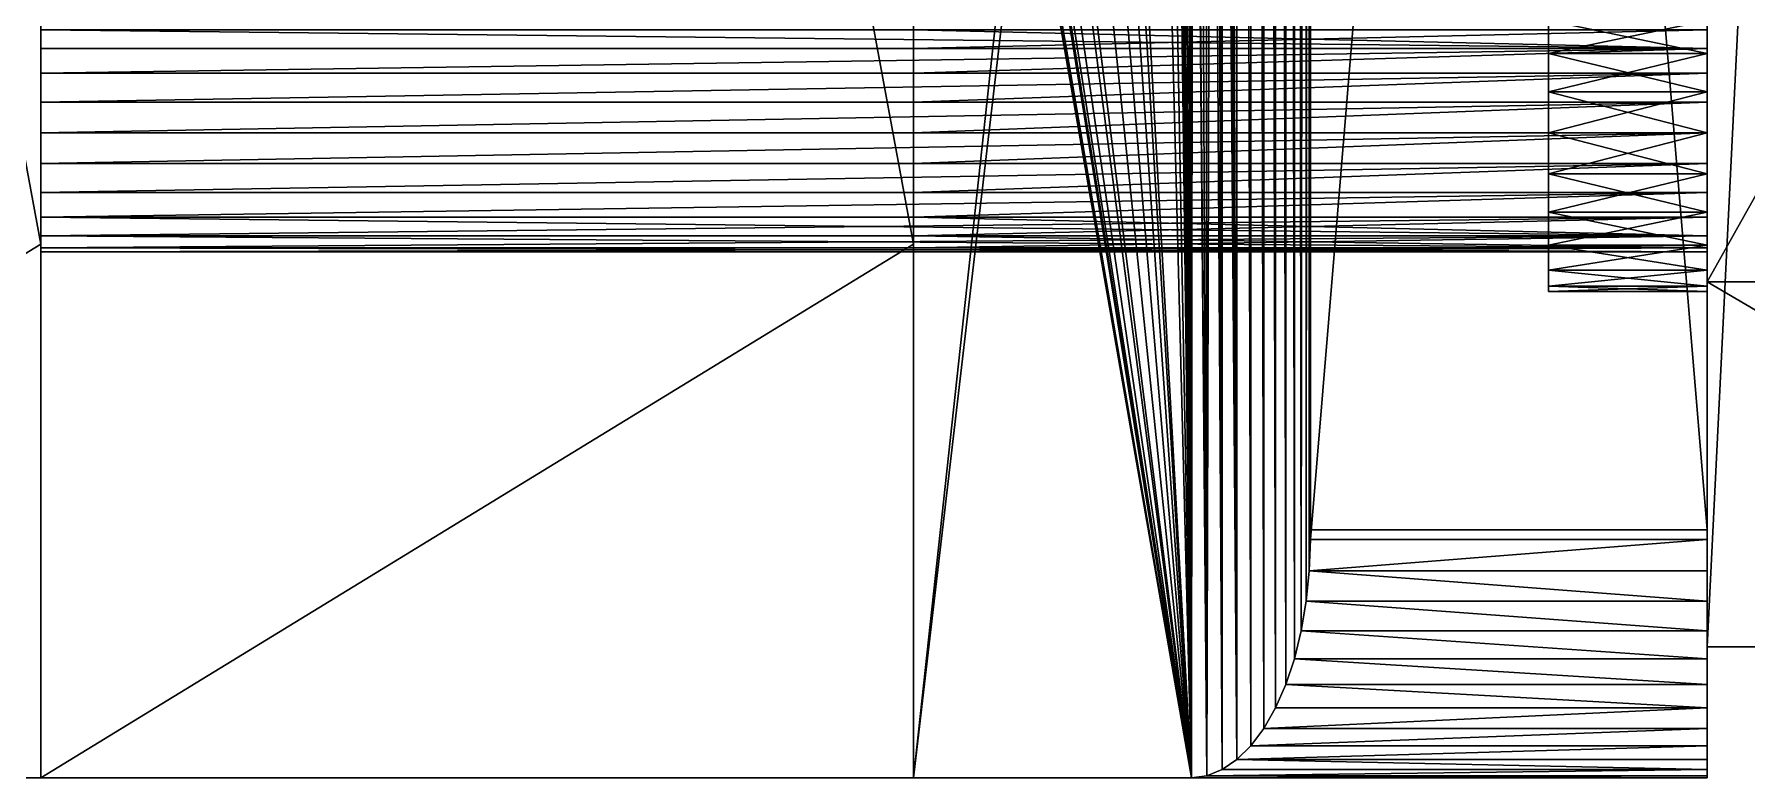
# Model space of a CAD drawing. Extents: x -32 to 32, y 0 to 66.2.
# Drawn here: x -21.08 to 0.5, y 0 to 9.37 of the extents above; entities that cross this region are included whole.
import ezdxf

# ---------------------------------------------------------------- set-up
doc = ezdxf.new("R2010")
doc.units = 0
doc.header["$MEASUREMENT"] = 0
doc.layers.add('STL2DXF', color=7, linetype='Continuous')

msp = doc.modelspace()

# ---------------------------------------------------------------- linework, layer by layer
at = {"layer": 'STL2DXF'}
for points in [[(-32, 0, 1), (0, 66.25, 1), (0, 0, 1)], [(0, 66.25, 1), (-32, 0, 1), (-32, 66.25, 1)], [(-32, 0, 10.125), (-21, 6.722, 10.125), (-32, 66.25, 10.125)], [(-32, 66.25, 10.125), (-21, 6.722, 10.125), (-21, 9.528, 10.125)], [(-21, 66.25, 20.125), (-21, 28.125, 12.125), (-21, 0, 20.125)], [(-21, 0, 20.125), (-10, 6.722, 20.125), (-21, 66.25, 20.125)], [(-21, 66.25, 20.125), (-10, 6.722, 20.125), (-10, 9.528, 20.125)], [(-10, 0, 37.45), (-8.632, 12.597, 40.187), (-10, 66.25, 37.45)], [(-10, 66.25, 37.45), (-10, 48.125, 22.125), (-10, 0, 37.45)], [(0, 3.125, 2), (0, 0, 1), (0, 66.25, 1)], [(0, 3.125, 2), (0, 66.25, 1), (0, 63.125, 2)], [(-5.926, 66.022, 45.598), (-6.031, 30.845, 45.389), (-5.926, 0.228, 45.598)], [(-5.926, 66.022, 45.598), (-5.926, 0.228, 45.598), (-5.75, 0.402, 45.95)], [(-5.926, 66.022, 45.598), (-5.75, 0.402, 45.95), (-5.75, 65.848, 45.95)], [(-5.75, 65.848, 45.95), (-5.75, 0.402, 45.95), (-5.587, 0.62, 46.276)], [(-5.75, 65.848, 45.95), (-5.587, 0.62, 46.276), (-5.587, 65.63, 46.276)], [(0, 63.125, 45.45), (0, 66.022, 45.598), (0, 3.125, 45.45)], [(0, 3.125, 45.45), (0, 66.022, 45.598), (0, 0.228, 45.598)], [(0, 0.228, 45.598), (0, 66.022, 45.598), (0, 0.402, 45.95)], [(0, 0.402, 45.95), (0, 66.022, 45.598), (0, 65.848, 45.95)], [(0, 0.402, 45.95), (0, 65.848, 45.95), (0, 0.62, 46.276)], [(0, 0.62, 46.276), (0, 65.848, 45.95), (0, 65.63, 46.276)], [(-5.587, 65.63, 46.276), (-5.587, 0.62, 46.276), (-5.439, 0.879, 46.571)], [(-5.587, 65.63, 46.276), (-5.439, 0.879, 46.571), (-5.439, 65.371, 46.571)], [(0, 0.62, 46.276), (0, 65.63, 46.276), (0, 0.879, 46.571)], [(0, 0.879, 46.571), (0, 65.63, 46.276), (0, 65.371, 46.571)], [(-5.439, 65.371, 46.571), (-5.439, 0.879, 46.571), (-5.31, 1.174, 46.83)], [(-5.439, 65.371, 46.571), (-5.31, 1.174, 46.83), (-5.31, 65.076, 46.83)], [(0, 0.879, 46.571), (0, 65.371, 46.571), (0, 1.174, 46.83)], [(0, 1.174, 46.83), (0, 65.371, 46.571), (0, 65.076, 46.83)], [(-5.31, 65.076, 46.83), (-5.31, 1.174, 46.83), (-5.201, 1.5, 47.048)], [(-5.31, 65.076, 46.83), (-5.201, 1.5, 47.048), (-5.201, 64.75, 47.048)], [(0, 1.174, 46.83), (0, 65.076, 46.83), (0, 1.5, 47.048)], [(0, 1.5, 47.048), (0, 65.076, 46.83), (0, 64.75, 47.048)], [(-5.201, 64.75, 47.048), (-5.201, 1.5, 47.048), (-5.114, 1.852, 47.222)], [(-5.201, 64.75, 47.048), (-5.114, 1.852, 47.222), (-5.114, 64.398, 47.222)], [(0, 1.5, 47.048), (0, 64.75, 47.048), (0, 1.852, 47.222)], [(0, 1.852, 47.222), (0, 64.75, 47.048), (0, 64.398, 47.222)], [(-5.114, 64.398, 47.222), (-5.114, 1.852, 47.222), (-5.051, 64.026, 47.348)], [(0, 1.852, 47.222), (0, 64.398, 47.222), (0, 2.224, 47.348)], [(0, 2.224, 47.348), (0, 64.398, 47.222), (0, 64.026, 47.348)], [(-5.051, 64.026, 47.348), (-5.114, 1.852, 47.222), (-5.051, 2.224, 47.348)], [(-5.051, 64.026, 47.348), (-5.051, 2.224, 47.348), (-5.013, 63.642, 47.424)], [(0, 2.224, 47.348), (0, 64.026, 47.348), (0, 2.608, 47.424)], [(0, 2.608, 47.424), (0, 64.026, 47.348), (0, 63.642, 47.424)], [(-5.013, 63.642, 47.424), (-5.051, 2.224, 47.348), (-5.013, 2.608, 47.424)], [(-5.013, 63.642, 47.424), (-5.013, 2.608, 47.424), (-5, 3, 47.45)], [(-5.013, 63.642, 47.424), (-5, 3, 47.45), (-5, 63.25, 47.45)], [(0, 2.608, 47.424), (0, 63.642, 47.424), (0, 3, 47.45)], [(0, 3, 47.45), (0, 63.642, 47.424), (0, 63.25, 47.45)], [(0, 63.25, 47.45), (-5, 3, 47.45), (0, 3, 47.45)], [(-5, 3, 47.45), (0, 63.25, 47.45), (-5, 63.25, 47.45)], [(0, 6.25, -6.299), (32, 63.25, -6.299), (32, 6.25, -6.299)], [(32, 63.25, -6.299), (0, 6.25, -6.299), (0, 63.25, -6.299)], [(0, 6.25, 0.701), (0, 63.25, -6.299), (0, 6.25, -6.299)], [(0, 63.25, -6.299), (0, 6.25, 0.701), (0, 58.25, -4.299)], [(-5, 63.125, 7), (0, 3.125, 7), (-5, 3.125, 7)], [(0, 3.125, 7), (-5, 63.125, 7), (0, 63.125, 7)], [(-5, 63.125, 45.45), (0, 3.125, 45.45), (-5, 3.125, 45.45)], [(0, 3.125, 45.45), (-5, 63.125, 45.45), (0, 63.125, 45.45)], [(0, 3.125, 40.45), (-5, 63.125, 40.45), (-5, 3.125, 40.45)], [(-5, 63.125, 40.45), (0, 3.125, 40.45), (0, 63.125, 40.45)], [(0, 3.125, 2), (-5, 63.125, 2), (-5, 3.125, 2)], [(-5, 63.125, 2), (0, 3.125, 2), (0, 63.125, 2)], [(-5, 63.125, 7), (-5, 3.125, 2), (-5, 63.125, 2)], [(-5, 3.125, 2), (-5, 63.125, 7), (-5, 3.125, 7)], [(-5, 63.125, 45.45), (-5, 3.125, 40.45), (-5, 63.125, 40.45)], [(-5, 3.125, 40.45), (-5, 63.125, 45.45), (-5, 3.125, 45.45)], [(0, 63.125, 7), (0, 58.125, 9.125), (0, 3.125, 7)], [(0, 18.125, 22.125), (0, 63.125, 40.45), (0, 8.125, 22.125)], [(0, 8.125, 22.125), (0, 63.125, 40.45), (0, 38.643, 35.518)], [(0, 38.125, 39.45), (0, 63.125, 40.45), (0, 8.125, 39.45)], [(0, 3.125, 40.45), (0, 8.125, 39.45), (0, 63.125, 40.45)], [(0, 1.65, 7.201), (1, 21.9, 7.201), (0, 62.25, 7.201)], [(0, 62.25, 7.201), (0, 1.65, 6.201), (0, 1.65, 7.201)], [(0, 1.65, 6.201), (0, 62.25, 7.201), (0, 6.25, 0.701)], [(0, 6.25, 0.701), (0, 62.25, 7.201), (0, 58.25, -3.799)], [(0, 18.125, 12.125), (0, 58.513, 19.176), (0, 8.125, 12.125)], [(0, 8.125, 12.125), (0, 58.513, 19.176), (0, 58.125, 19.125)], [(0, 58.25, -4.299), (0, 6.25, 0.701), (0, 58.25, -3.799)], [(0, 8.125, 9.125), (0, 3.125, 7), (0, 58.125, 9.125)], [(0, 8.125, 9.125), (0, 58.125, 9.125), (0, 48.125, 9.125)], [(0, 8.125, 19.125), (0, 8.125, 12.125), (0, 58.125, 19.125)], [(0, 8.125, 19.125), (0, 58.125, 19.125), (0, 48.125, 19.125)], [(-10, 38.125, 22.125), (-10, 0, 37.45), (-10, 48.125, 22.125)], [(0, 8.125, 9.125), (0, 48.125, 9.125), (0, 28.125, 9.125)], [(0, 8.125, 19.125), (0, 48.125, 19.125), (0, 38.125, 19.125)], [(0, 8.125, 22.125), (0, 38.643, 35.518), (0, 38.125, 35.45)], [(-10, 18.125, 22.125), (-10, 0, 37.45), (-10, 38.125, 22.125)], [(0, 8.125, 19.125), (0, 38.125, 19.125), (0, 28.125, 19.125)], [(0, 8.125, 35.45), (0, 8.125, 22.125), (0, 38.125, 35.45)], [(0, 37.607, 35.518), (0, 8.125, 35.45), (0, 38.125, 35.45)], [(0, 8.643, 39.382), (0, 37.607, 39.382), (0, 38.125, 39.45)], [(0, 8.643, 39.382), (0, 38.125, 39.45), (0, 8.125, 39.45)], [(0, 8.125, 35.45), (0, 37.607, 35.518), (0, 8.643, 35.518)], [(0, 8.643, 35.518), (0, 37.607, 35.518), (0, 37.125, 35.718)], [(0, 9.125, 39.182), (0, 37.125, 39.182), (0, 37.607, 39.382)], [(0, 9.125, 39.182), (0, 37.607, 39.382), (0, 8.643, 39.382)], [(0, 8.643, 35.518), (0, 37.125, 35.718), (0, 9.125, 35.718)], [(0, 9.125, 35.718), (0, 37.125, 35.718), (0, 36.711, 36.036)], [(0, 9.125, 39.182), (0, 36.711, 38.864), (0, 37.125, 39.182)], [(0, 9.125, 35.718), (0, 36.711, 36.036), (0, 9.539, 36.036)], [(0, 9.539, 38.864), (0, 36.711, 38.864), (0, 9.125, 39.182)], [(-6.106, 24.893, 45.239), (-5.926, 0.228, 45.598), (-6.102, 30.685, 45.246)], [(-6.102, 30.685, 45.246), (-5.926, 0.228, 45.598), (-6.048, 30.711, 45.353)], [(-6.048, 30.711, 45.353), (-5.926, 0.228, 45.598), (-6.031, 30.789, 45.389)], [(-6.031, 30.789, 45.389), (-5.926, 0.228, 45.598), (-6.031, 30.845, 45.389)], [(-21, 8.125, 12.125), (-21, 0, 20.125), (-21, 28.125, 12.125)], [(-21, 28.125, 12.125), (-21, 18.125, 12.125), (-21, 8.125, 12.125)], [(0, 8.125, 9.125), (0, 28.125, 9.125), (0, 18.125, 9.125)], [(0, 8.125, 19.125), (0, 28.125, 19.125), (0, 18.125, 19.125)], [(-6.106, 22.869, 45.239), (-5.926, 0.228, 45.598), (-6.106, 24.893, 45.239)], [(-6.141, 22.231, 45.169), (-6.112, 0.102, 45.226), (-6.106, 22.869, 45.239)], [(-6.106, 22.869, 45.239), (-6.112, 0.102, 45.226), (-5.926, 0.228, 45.598)], [(-6.184, 21.98, 45.082), (-6.112, 0.102, 45.226), (-6.141, 22.231, 45.169)], [(-6.245, 21.773, 44.96), (-6.112, 0.102, 45.226), (-6.184, 21.98, 45.082)], [(1.15, 1.65, 7.201), (1, 21.9, 7.201), (0, 1.65, 7.201)], [(-7.147, 11.557, 43.156), (-6.5, 0, 44.45), (-7.057, 21.733, 43.335)], [(-7.057, 21.733, 43.335), (-6.5, 0, 44.45), (-6.886, 20.765, 43.679)], [(-6.403, 21.491, 44.645), (-6.304, 0.026, 44.842), (-6.319, 21.609, 44.811)], [(-6.319, 21.609, 44.811), (-6.304, 0.026, 44.842), (-6.245, 21.773, 44.96)], [(-6.245, 21.773, 44.96), (-6.304, 0.026, 44.842), (-6.112, 0.102, 45.226)], [(-6.474, 20.413, 44.502), (-6.304, 0.026, 44.842), (-6.403, 21.491, 44.645)], [(-6.886, 20.765, 43.679), (-6.5, 0, 44.45), (-6.76, 20.557, 43.929)], [(-6.76, 20.557, 43.929), (-6.5, 0, 44.45), (-6.715, 20.403, 44.02)], [(-6.715, 20.403, 44.02), (-6.5, 0, 44.45), (-6.7, 20.213, 44.051)], [(-6.483, 20.259, 44.484), (-6.304, 0.026, 44.842), (-6.474, 20.413, 44.502)], [(-6.7, 20.213, 44.051), (-6.5, 0, 44.45), (-6.654, 20.099, 44.142)], [(-6.654, 20.099, 44.142), (-6.5, 0, 44.45), (-6.603, 20.061, 44.244)], [(-6.603, 20.061, 44.244), (-6.5, 0, 44.45), (-6.551, 20.083, 44.348)], [(-6.551, 20.083, 44.348), (-6.5, 0, 44.45), (-6.51, 20.149, 44.43)], [(-6.51, 20.149, 44.43), (-6.5, 0, 44.45), (-6.483, 20.259, 44.484)], [(-6.483, 20.259, 44.484), (-6.5, 0, 44.45), (-6.304, 0.026, 44.842)], [(-21, 17.737, 12.074), (-21, 8.513, 12.074), (-21, 18.125, 12.125)], [(-21, 18.125, 12.125), (-21, 8.513, 12.074), (-21, 8.125, 12.125)], [(-10, 8.125, 22.125), (-10, 0, 37.45), (-10, 18.125, 22.125)], [(-10, 17.737, 22.074), (-10, 8.125, 22.125), (-10, 18.125, 22.125)], [(0, 17.737, 19.176), (0, 8.125, 19.125), (0, 18.125, 19.125)], [(0, 8.513, 22.074), (0, 17.737, 22.074), (0, 18.125, 22.125)], [(0, 8.513, 22.074), (0, 18.125, 22.125), (0, 8.125, 22.125)], [(0, 17.737, 9.176), (0, 8.125, 9.125), (0, 18.125, 9.125)], [(0, 8.513, 12.074), (0, 17.737, 12.074), (0, 18.125, 12.125)], [(0, 8.513, 12.074), (0, 18.125, 12.125), (0, 8.125, 12.125)], [(-21, 17.375, 11.924), (-21, 8.875, 11.924), (-21, 17.737, 12.074)], [(-21, 17.737, 12.074), (-21, 8.875, 11.924), (-21, 8.513, 12.074)], [(-10, 17.375, 21.924), (-10, 8.513, 22.074), (-10, 17.737, 22.074)], [(-10, 17.737, 22.074), (-10, 8.513, 22.074), (-10, 8.125, 22.125)], [(0, 8.125, 19.125), (0, 17.737, 19.176), (0, 8.513, 19.176)], [(0, 8.513, 19.176), (0, 17.737, 19.176), (0, 17.375, 19.326)], [(0, 8.875, 21.924), (0, 17.375, 21.924), (0, 17.737, 22.074)], [(0, 8.875, 21.924), (0, 17.737, 22.074), (0, 8.513, 22.074)], [(0, 8.125, 9.125), (0, 17.737, 9.176), (0, 8.513, 9.176)], [(0, 8.513, 9.176), (0, 17.737, 9.176), (0, 17.375, 9.326)], [(0, 8.875, 11.924), (0, 17.375, 11.924), (0, 17.737, 12.074)], [(0, 8.875, 11.924), (0, 17.737, 12.074), (0, 8.513, 12.074)], [(-21, 17.064, 11.686), (-21, 9.186, 11.686), (-21, 17.375, 11.924)], [(-21, 17.375, 11.924), (-21, 9.186, 11.686), (-21, 8.875, 11.924)], [(-10, 17.064, 21.686), (-10, 8.875, 21.924), (-10, 17.375, 21.924)], [(-10, 17.375, 21.924), (-10, 8.875, 21.924), (-10, 8.513, 22.074)], [(0, 8.513, 19.176), (0, 17.375, 19.326), (0, 8.875, 19.326)], [(0, 8.875, 19.326), (0, 17.375, 19.326), (0, 17.064, 19.564)], [(0, 9.186, 21.686), (0, 17.064, 21.686), (0, 17.375, 21.924)], [(0, 9.186, 21.686), (0, 17.375, 21.924), (0, 8.875, 21.924)], [(0, 8.513, 9.176), (0, 17.375, 9.326), (0, 8.875, 9.326)], [(0, 8.875, 9.326), (0, 17.375, 9.326), (0, 17.064, 9.564)], [(0, 9.186, 11.686), (0, 17.064, 11.686), (0, 17.375, 11.924)], [(0, 9.186, 11.686), (0, 17.375, 11.924), (0, 8.875, 11.924)], [(-21, 17.064, 11.686), (-21, 9.424, 11.375), (-21, 9.186, 11.686)], [(-10, 17.064, 21.686), (-10, 9.424, 21.375), (-10, 9.186, 21.686)], [(-10, 17.064, 21.686), (-10, 9.186, 21.686), (-10, 8.875, 21.924)], [(0, 8.875, 19.326), (0, 17.064, 19.564), (0, 9.186, 19.564)], [(0, 9.186, 19.564), (0, 17.064, 19.564), (0, 16.826, 19.875)], [(0, 9.424, 21.375), (0, 17.064, 21.686), (0, 9.186, 21.686)], [(0, 8.875, 9.326), (0, 17.064, 9.564), (0, 9.186, 9.564)], [(0, 9.186, 9.564), (0, 17.064, 9.564), (0, 16.826, 9.875)], [(0, 9.424, 11.375), (0, 17.064, 11.686), (0, 9.186, 11.686)], [(0, 9.186, 19.564), (0, 16.826, 19.875), (0, 9.424, 19.875)], [(0, 9.186, 9.564), (0, 16.826, 9.875), (0, 9.424, 9.875)], [(-8.632, 12.597, 40.187), (-10, 0, 37.45), (-8.595, 12.031, 40.26)], [(-8.595, 12.031, 40.26), (-10, 0, 37.45), (-6.5, 0, 44.45)], [(-8.595, 12.031, 40.26), (-6.5, 0, 44.45), (-8.549, 11.792, 40.352)], [(-8.549, 11.792, 40.352), (-6.5, 0, 44.45), (-8.485, 11.581, 40.48)], [(-8.485, 11.581, 40.48), (-6.5, 0, 44.45), (-8.311, 11.209, 40.827)], [(-7.175, 11.141, 43.1), (-6.5, 0, 44.45), (-7.147, 11.557, 43.156)], [(-8.311, 11.209, 40.827), (-6.5, 0, 44.45), (-8.124, 10.157, 41.201)], [(-7.259, 10.843, 42.931), (-6.5, 0, 44.45), (-7.175, 11.141, 43.1)], [(-7.4, 10.665, 42.649), (-6.5, 0, 44.45), (-7.259, 10.843, 42.931)], [(-7.701, 9.597, 42.047), (-6.5, 0, 44.45), (-7.598, 10.605, 42.255)], [(-7.598, 10.605, 42.255), (-6.5, 0, 44.45), (-7.4, 10.665, 42.649)], [(-8.124, 10.157, 41.201), (-6.5, 0, 44.45), (-8.041, 9.861, 41.368)], [(-2, 6.125, 37.45), (-2, 10.057, 36.932), (-2, 10.125, 37.45)], [(-2, 6.125, 37.45), (-2, 10.125, 37.45), (-2, 10.057, 37.968)], [(-2, 6.393, 36.45), (-2, 9.857, 36.45), (-2, 10.057, 36.932)], [(-2, 6.393, 36.45), (-2, 10.057, 36.932), (-2, 6.193, 36.932)], [(-2, 6.193, 36.932), (-2, 10.057, 36.932), (-2, 6.125, 37.45)], [(-2, 6.125, 37.45), (-2, 10.057, 37.968), (-2, 6.193, 37.968)], [(-2, 6.193, 37.968), (-2, 10.057, 37.968), (-2, 9.857, 38.45)], [(-8.041, 9.861, 41.368), (-6.5, 0, 44.45), (-7.912, 9.627, 41.625)], [(-2, 6.711, 36.036), (-2, 9.539, 36.036), (-2, 9.857, 36.45)], [(-2, 6.711, 36.036), (-2, 9.857, 36.45), (-2, 6.393, 36.45)], [(-2, 6.193, 37.968), (-2, 9.857, 38.45), (-2, 6.393, 38.45)], [(-2, 6.393, 38.45), (-2, 9.857, 38.45), (-2, 9.539, 38.864)], [(-21, 9.424, 9.875), (-21, 6.722, 10.125), (-21, 9.528, 10.125)], [(-10, 6.826, 19.875), (-10, 9.424, 19.875), (-10, 9.528, 20.125)], [(-10, 6.826, 19.875), (-10, 9.528, 20.125), (-10, 6.722, 20.125)], [(-7.912, 9.627, 41.625), (-6.5, 0, 44.45), (-7.755, 9.549, 41.94)], [(-7.755, 9.549, 41.94), (-6.5, 0, 44.45), (-7.701, 9.597, 42.047)], [(-2, 7.125, 35.718), (-2, 9.125, 35.718), (-2, 9.539, 36.036)], [(-2, 7.125, 35.718), (-2, 9.539, 36.036), (-2, 6.711, 36.036)], [(-2, 6.393, 38.45), (-2, 9.539, 38.864), (-2, 6.711, 38.864)], [(-2, 6.711, 38.864), (-2, 9.539, 38.864), (-2, 9.125, 39.182)], [(0, 9.539, 36.036), (-2, 9.125, 35.718), (0, 9.125, 35.718)], [(-2, 9.125, 35.718), (0, 9.539, 36.036), (-2, 9.539, 36.036)], [(-2, 9.539, 38.864), (0, 9.125, 39.182), (-2, 9.125, 39.182)], [(0, 9.125, 39.182), (-2, 9.539, 38.864), (0, 9.539, 38.864)], [(0, 9.186, 11.686), (-21, 9.424, 11.375), (0, 9.424, 11.375)], [(-21, 9.424, 11.375), (0, 9.186, 11.686), (-21, 9.186, 11.686)], [(-21, 9.424, 9.875), (0, 9.186, 9.564), (0, 9.424, 9.875)], [(0, 9.186, 9.564), (-21, 9.424, 9.875), (-21, 9.186, 9.564)], [(-21, 9.186, 9.564), (-21, 6.826, 9.875), (-21, 9.424, 9.875)], [(-21, 9.424, 9.875), (-21, 6.826, 9.875), (-21, 6.722, 10.125)], [(-10, 7.064, 19.564), (-10, 9.186, 19.564), (-10, 9.424, 19.875)], [(-10, 7.064, 19.564), (-10, 9.424, 19.875), (-10, 6.826, 19.875)], [(-10, 9.186, 21.686), (0, 9.424, 21.375), (0, 9.186, 21.686)], [(0, 9.424, 21.375), (-10, 9.186, 21.686), (-10, 9.424, 21.375)], [(-10, 9.424, 19.875), (0, 9.186, 19.564), (0, 9.424, 19.875)], [(0, 9.186, 19.564), (-10, 9.424, 19.875), (-10, 9.186, 19.564)], [(-21, 8.875, 11.924), (0, 9.186, 11.686), (0, 8.875, 11.924)], [(0, 9.186, 11.686), (-21, 8.875, 11.924), (-21, 9.186, 11.686)], [(0, 9.186, 9.564), (-21, 8.875, 9.326), (0, 8.875, 9.326)], [(-21, 8.875, 9.326), (0, 9.186, 9.564), (-21, 9.186, 9.564)], [(-21, 8.875, 9.326), (-21, 7.064, 9.564), (-21, 9.186, 9.564)], [(-21, 9.186, 9.564), (-21, 7.064, 9.564), (-21, 6.826, 9.875)], [(-10, 7.375, 19.326), (-10, 8.875, 19.326), (-10, 9.186, 19.564)], [(-10, 7.375, 19.326), (-10, 9.186, 19.564), (-10, 7.064, 19.564)], [(-10, 8.875, 21.924), (0, 9.186, 21.686), (0, 8.875, 21.924)], [(0, 9.186, 21.686), (-10, 8.875, 21.924), (-10, 9.186, 21.686)], [(0, 9.186, 19.564), (-10, 8.875, 19.326), (0, 8.875, 19.326)], [(-10, 8.875, 19.326), (0, 9.186, 19.564), (-10, 9.186, 19.564)], [(-2, 7.607, 35.518), (-2, 8.643, 35.518), (-2, 9.125, 35.718)], [(-2, 7.607, 35.518), (-2, 9.125, 35.718), (-2, 7.125, 35.718)], [(-2, 6.711, 38.864), (-2, 9.125, 39.182), (-2, 7.125, 39.182)], [(-2, 7.125, 39.182), (-2, 9.125, 39.182), (-2, 8.643, 39.382)], [(-2, 9.125, 39.182), (0, 8.643, 39.382), (-2, 8.643, 39.382)], [(0, 8.643, 39.382), (-2, 9.125, 39.182), (0, 9.125, 39.182)], [(0, 9.125, 35.718), (-2, 8.643, 35.518), (0, 8.643, 35.518)], [(-2, 8.643, 35.518), (0, 9.125, 35.718), (-2, 9.125, 35.718)], [(-21, 8.513, 12.074), (0, 8.875, 11.924), (0, 8.513, 12.074)], [(0, 8.875, 11.924), (-21, 8.513, 12.074), (-21, 8.875, 11.924)], [(0, 8.875, 9.326), (-21, 8.513, 9.176), (0, 8.513, 9.176)], [(-21, 8.513, 9.176), (0, 8.875, 9.326), (-21, 8.875, 9.326)], [(-21, 8.513, 9.176), (-21, 7.375, 9.326), (-21, 8.875, 9.326)], [(-21, 8.875, 9.326), (-21, 7.375, 9.326), (-21, 7.064, 9.564)], [(-10, 7.737, 19.176), (-10, 8.513, 19.176), (-10, 8.875, 19.326)], [(-10, 7.737, 19.176), (-10, 8.875, 19.326), (-10, 7.375, 19.326)], [(-10, 8.513, 22.074), (0, 8.875, 21.924), (0, 8.513, 22.074)], [(0, 8.875, 21.924), (-10, 8.513, 22.074), (-10, 8.875, 21.924)], [(0, 8.875, 19.326), (-10, 8.513, 19.176), (0, 8.513, 19.176)], [(-10, 8.513, 19.176), (0, 8.875, 19.326), (-10, 8.875, 19.326)], [(-2, 8.643, 35.518), (-2, 7.607, 35.518), (-2, 8.125, 35.45)], [(-2, 7.125, 39.182), (-2, 8.643, 39.382), (-2, 7.607, 39.382)], [(-2, 7.607, 39.382), (-2, 8.643, 39.382), (-2, 8.125, 39.45)], [(-2, 8.643, 39.382), (0, 8.125, 39.45), (-2, 8.125, 39.45)], [(0, 8.125, 39.45), (-2, 8.643, 39.382), (0, 8.643, 39.382)], [(0, 8.643, 35.518), (-2, 8.125, 35.45), (0, 8.125, 35.45)], [(-2, 8.125, 35.45), (0, 8.643, 35.518), (-2, 8.643, 35.518)], [(-21, 8.125, 12.125), (0, 8.513, 12.074), (0, 8.125, 12.125)], [(0, 8.513, 12.074), (-21, 8.125, 12.125), (-21, 8.513, 12.074)], [(0, 8.513, 9.176), (-21, 8.125, 9.125), (0, 8.125, 9.125)], [(-21, 8.125, 9.125), (0, 8.513, 9.176), (-21, 8.513, 9.176)], [(-21, 7.737, 9.176), (-21, 8.513, 9.176), (-21, 8.125, 9.125)], [(-21, 8.513, 9.176), (-21, 7.737, 9.176), (-21, 7.375, 9.326)], [(-10, 8.513, 19.176), (-10, 7.737, 19.176), (-10, 8.125, 19.125)], [(-10, 8.125, 22.125), (0, 8.513, 22.074), (0, 8.125, 22.125)], [(0, 8.513, 22.074), (-10, 8.125, 22.125), (-10, 8.513, 22.074)], [(0, 8.513, 19.176), (-10, 8.125, 19.125), (0, 8.125, 19.125)], [(-10, 8.125, 19.125), (0, 8.513, 19.176), (-10, 8.513, 19.176)], [(-21, 7.737, 12.074), (-21, 0, 20.125), (-21, 8.125, 12.125)], [(-21, 7.737, 12.074), (0, 8.125, 12.125), (0, 7.737, 12.074)], [(0, 8.125, 12.125), (-21, 7.737, 12.074), (-21, 8.125, 12.125)], [(0, 8.125, 9.125), (-21, 7.737, 9.176), (0, 7.737, 9.176)], [(-21, 7.737, 9.176), (0, 8.125, 9.125), (-21, 8.125, 9.125)], [(-10, 7.737, 22.074), (0, 8.125, 22.125), (0, 7.737, 22.074)], [(0, 8.125, 22.125), (-10, 7.737, 22.074), (-10, 8.125, 22.125)], [(0, 8.125, 19.125), (-10, 7.737, 19.176), (0, 7.737, 19.176)], [(-10, 7.737, 19.176), (0, 8.125, 19.125), (-10, 8.125, 19.125)], [(-10, 7.737, 22.074), (-10, 0, 37.45), (-10, 8.125, 22.125)], [(-2, 8.125, 39.45), (0, 7.607, 39.382), (-2, 7.607, 39.382)], [(0, 7.607, 39.382), (-2, 8.125, 39.45), (0, 8.125, 39.45)], [(0, 8.125, 35.45), (-2, 7.607, 35.518), (0, 7.607, 35.518)], [(-2, 7.607, 35.518), (0, 8.125, 35.45), (-2, 8.125, 35.45)], [(0, 7.737, 9.176), (0, 3.125, 7), (0, 8.125, 9.125)], [(0, 0, 44.45), (0, 7.737, 12.074), (0, 8.125, 12.125)], [(0, 0, 44.45), (0, 8.125, 12.125), (0, 6.676, 20.237)], [(0, 6.676, 20.237), (0, 8.125, 12.125), (0, 6.826, 19.875)], [(0, 6.826, 19.875), (0, 8.125, 12.125), (0, 7.064, 19.564)], [(0, 7.064, 19.564), (0, 8.125, 12.125), (0, 7.375, 19.326)], [(0, 7.375, 19.326), (0, 8.125, 12.125), (0, 7.737, 19.176)], [(0, 7.737, 19.176), (0, 8.125, 12.125), (0, 8.125, 19.125)], [(0, 0, 44.45), (0, 7.737, 22.074), (0, 8.125, 22.125)], [(0, 0, 44.45), (0, 8.125, 22.125), (0, 3.125, 40.45)], [(0, 3.125, 40.45), (0, 8.125, 22.125), (0, 6.711, 36.036)], [(0, 6.711, 36.036), (0, 8.125, 22.125), (0, 7.125, 35.718)], [(0, 7.125, 35.718), (0, 8.125, 22.125), (0, 7.607, 35.518)], [(0, 7.607, 35.518), (0, 8.125, 22.125), (0, 8.125, 35.45)], [(0, 3.125, 40.45), (0, 7.607, 39.382), (0, 8.125, 39.45)], [(-21, 7.375, 11.924), (-21, 0, 20.125), (-21, 7.737, 12.074)], [(-21, 7.375, 11.924), (0, 7.737, 12.074), (0, 7.375, 11.924)], [(0, 7.737, 12.074), (-21, 7.375, 11.924), (-21, 7.737, 12.074)], [(0, 7.737, 9.176), (-21, 7.375, 9.326), (0, 7.375, 9.326)], [(-21, 7.375, 9.326), (0, 7.737, 9.176), (-21, 7.737, 9.176)], [(-10, 7.375, 21.924), (0, 7.737, 22.074), (0, 7.375, 21.924)], [(0, 7.737, 22.074), (-10, 7.375, 21.924), (-10, 7.737, 22.074)], [(0, 7.737, 19.176), (-10, 7.375, 19.326), (0, 7.375, 19.326)], [(-10, 7.375, 19.326), (0, 7.737, 19.176), (-10, 7.737, 19.176)], [(-10, 7.375, 21.924), (-10, 0, 37.45), (-10, 7.737, 22.074)], [(-2, 7.607, 39.382), (0, 7.125, 39.182), (-2, 7.125, 39.182)], [(0, 7.125, 39.182), (-2, 7.607, 39.382), (0, 7.607, 39.382)], [(0, 7.607, 35.518), (-2, 7.125, 35.718), (0, 7.125, 35.718)], [(-2, 7.125, 35.718), (0, 7.607, 35.518), (-2, 7.607, 35.518)], [(0, 7.375, 9.326), (0, 3.125, 7), (0, 7.737, 9.176)], [(0, 0, 44.45), (0, 7.375, 11.924), (0, 7.737, 12.074)], [(0, 0, 44.45), (0, 7.375, 21.924), (0, 7.737, 22.074)], [(0, 3.125, 40.45), (0, 7.125, 39.182), (0, 7.607, 39.382)], [(-21, 7.064, 11.686), (-21, 0, 20.125), (-21, 7.375, 11.924)], [(-21, 7.064, 11.686), (0, 7.375, 11.924), (0, 7.064, 11.686)], [(0, 7.375, 11.924), (-21, 7.064, 11.686), (-21, 7.375, 11.924)], [(0, 7.375, 9.326), (-21, 7.064, 9.564), (0, 7.064, 9.564)], [(-21, 7.064, 9.564), (0, 7.375, 9.326), (-21, 7.375, 9.326)], [(-10, 7.064, 21.686), (0, 7.375, 21.924), (0, 7.064, 21.686)], [(0, 7.375, 21.924), (-10, 7.064, 21.686), (-10, 7.375, 21.924)], [(0, 7.375, 19.326), (-10, 7.064, 19.564), (0, 7.064, 19.564)], [(-10, 7.064, 19.564), (0, 7.375, 19.326), (-10, 7.375, 19.326)], [(-10, 7.064, 21.686), (-10, 0, 37.45), (-10, 7.375, 21.924)], [(0, 7.064, 9.564), (0, 3.125, 7), (0, 7.375, 9.326)], [(0, 0, 44.45), (0, 7.064, 11.686), (0, 7.375, 11.924)], [(0, 0, 44.45), (0, 7.064, 21.686), (0, 7.375, 21.924)], [(-2, 7.125, 39.182), (0, 6.711, 38.864), (-2, 6.711, 38.864)], [(0, 6.711, 38.864), (-2, 7.125, 39.182), (0, 7.125, 39.182)], [(0, 7.125, 35.718), (-2, 6.711, 36.036), (0, 6.711, 36.036)], [(-2, 6.711, 36.036), (0, 7.125, 35.718), (-2, 7.125, 35.718)], [(0, 3.125, 40.45), (0, 6.711, 38.864), (0, 7.125, 39.182)], [(-21, 6.826, 11.375), (-21, 0, 20.125), (-21, 7.064, 11.686)], [(-21, 6.826, 11.375), (0, 7.064, 11.686), (0, 6.826, 11.375)], [(0, 7.064, 11.686), (-21, 6.826, 11.375), (-21, 7.064, 11.686)], [(-21, 7.064, 9.564), (0, 6.826, 9.875), (0, 7.064, 9.564)], [(0, 6.826, 9.875), (-21, 7.064, 9.564), (-21, 6.826, 9.875)], [(-10, 6.826, 21.375), (0, 7.064, 21.686), (0, 6.826, 21.375)], [(0, 7.064, 21.686), (-10, 6.826, 21.375), (-10, 7.064, 21.686)], [(-10, 7.064, 19.564), (0, 6.826, 19.875), (0, 7.064, 19.564)], [(0, 6.826, 19.875), (-10, 7.064, 19.564), (-10, 6.826, 19.875)], [(-10, 6.826, 21.375), (-10, 0, 37.45), (-10, 7.064, 21.686)], [(0, 6.826, 9.875), (0, 3.125, 7), (0, 7.064, 9.564)], [(0, 0, 44.45), (0, 6.826, 11.375), (0, 7.064, 11.686)], [(0, 0, 44.45), (0, 6.826, 21.375), (0, 7.064, 21.686)], [(-21, 6.722, 10.125), (-32, 0, 10.125), (-21, 0, 10.125)], [(-21, 6.676, 11.013), (-21, 0, 20.125), (-21, 6.826, 11.375)], [(-21, 6.676, 11.013), (0, 6.826, 11.375), (0, 6.676, 11.013)], [(0, 6.826, 11.375), (-21, 6.676, 11.013), (-21, 6.826, 11.375)], [(-21, 6.826, 9.875), (0, 6.676, 10.237), (0, 6.826, 9.875)], [(0, 6.676, 10.237), (-21, 6.826, 9.875), (-21, 6.676, 10.237)], [(-21, 6.676, 10.237), (-21, 6.826, 9.875), (-21, 6.722, 10.125)], [(-21, 0, 10.125), (-21, 6.676, 10.237), (-21, 6.722, 10.125)], [(-10, 6.722, 20.125), (-21, 0, 20.125), (-10, 0, 20.125)], [(-10, 6.676, 21.013), (0, 6.826, 21.375), (0, 6.676, 21.013)], [(0, 6.826, 21.375), (-10, 6.676, 21.013), (-10, 6.826, 21.375)], [(-10, 6.826, 19.875), (0, 6.676, 20.237), (0, 6.826, 19.875)], [(0, 6.676, 20.237), (-10, 6.826, 19.875), (-10, 6.676, 20.237)], [(-10, 6.676, 20.237), (-10, 6.826, 19.875), (-10, 6.722, 20.125)], [(-10, 6.676, 21.013), (-10, 0, 37.45), (-10, 6.826, 21.375)], [(-10, 0, 20.125), (-10, 6.676, 20.237), (-10, 6.722, 20.125)], [(-2, 6.393, 38.45), (0, 6.711, 38.864), (0, 6.393, 38.45)], [(0, 6.711, 38.864), (-2, 6.393, 38.45), (-2, 6.711, 38.864)], [(-2, 6.711, 36.036), (0, 6.393, 36.45), (0, 6.711, 36.036)], [(0, 6.393, 36.45), (-2, 6.711, 36.036), (-2, 6.393, 36.45)], [(0, 6.676, 10.237), (0, 3.125, 7), (0, 6.826, 9.875)], [(0, 0, 44.45), (0, 6.676, 11.013), (0, 6.826, 11.375)], [(0, 0, 44.45), (0, 6.676, 21.013), (0, 6.826, 21.375)], [(0, 3.125, 40.45), (0, 6.711, 36.036), (0, 6.393, 36.45)], [(0, 3.125, 40.45), (0, 6.393, 38.45), (0, 6.711, 38.864)], [(-21, 6.676, 10.237), (-21, 0, 10.125), (-21, 0, 20.125)], [(-21, 6.676, 10.237), (-21, 0, 20.125), (-21, 6.625, 10.625)], [(-21, 6.625, 10.625), (-21, 0, 20.125), (-21, 6.676, 11.013)], [(-21, 6.625, 10.625), (0, 6.676, 11.013), (0, 6.625, 10.625)], [(0, 6.676, 11.013), (-21, 6.625, 10.625), (-21, 6.676, 11.013)], [(-21, 6.676, 10.237), (0, 6.625, 10.625), (0, 6.676, 10.237)], [(0, 6.625, 10.625), (-21, 6.676, 10.237), (-21, 6.625, 10.625)], [(-10, 6.625, 20.625), (0, 6.676, 21.013), (0, 6.625, 20.625)], [(0, 6.676, 21.013), (-10, 6.625, 20.625), (-10, 6.676, 21.013)], [(-10, 6.676, 20.237), (0, 6.625, 20.625), (0, 6.676, 20.237)], [(0, 6.625, 20.625), (-10, 6.676, 20.237), (-10, 6.625, 20.625)], [(-10, 6.676, 20.237), (-10, 0, 20.125), (-10, 0, 37.45)], [(-10, 6.676, 20.237), (-10, 0, 37.45), (-10, 6.625, 20.625)], [(-10, 6.625, 20.625), (-10, 0, 37.45), (-10, 6.676, 21.013)], [(0, 0, 44.45), (0, 3.125, 7), (0, 6.676, 10.237)], [(0, 0, 44.45), (0, 6.676, 10.237), (0, 6.625, 10.625)], [(0, 0, 44.45), (0, 6.625, 10.625), (0, 6.676, 11.013)], [(0, 0, 44.45), (0, 6.676, 20.237), (0, 6.625, 20.625)], [(0, 0, 44.45), (0, 6.625, 20.625), (0, 6.676, 21.013)], [(-2, 6.193, 37.968), (0, 6.393, 38.45), (0, 6.193, 37.968)], [(0, 6.393, 38.45), (-2, 6.193, 37.968), (-2, 6.393, 38.45)], [(-2, 6.393, 36.45), (0, 6.193, 36.932), (0, 6.393, 36.45)], [(0, 6.193, 36.932), (-2, 6.393, 36.45), (-2, 6.193, 36.932)], [(0, 3.125, 40.45), (0, 6.393, 36.45), (0, 6.193, 36.932)], [(0, 3.125, 40.45), (0, 6.193, 37.968), (0, 6.393, 38.45)], [(-2, 6.125, 37.45), (0, 6.193, 37.968), (0, 6.125, 37.45)], [(0, 6.193, 37.968), (-2, 6.125, 37.45), (-2, 6.193, 37.968)], [(-2, 6.193, 36.932), (0, 6.125, 37.45), (0, 6.193, 36.932)], [(0, 6.125, 37.45), (-2, 6.193, 36.932), (-2, 6.125, 37.45)], [(0, 6.25, 0.701), (7.85, 1.65, 6.201), (0, 1.65, 6.201)], [(7.85, 1.65, 6.201), (0, 6.25, 0.701), (7.85, 6.25, 0.701)], [(0, 6.25, -6.299), (7.85, 6.25, 0.701), (0, 6.25, 0.701)], [(7.85, 6.25, 0.701), (0, 6.25, -6.299), (30, 6.25, -1.799)], [(30, 6.25, -1.799), (0, 6.25, -6.299), (31, 6.25, -2.799)], [(31, 6.25, -2.799), (0, 6.25, -6.299), (32, 6.25, -2.799)], [(32, 6.25, -2.799), (0, 6.25, -6.299), (32, 6.25, -6.299)], [(0, 3.125, 40.45), (0, 6.193, 36.932), (0, 6.125, 37.45)], [(0, 3.125, 40.45), (0, 6.125, 37.45), (0, 6.193, 37.968)], [(-5, 3.125, 2), (0, 3.125, 7), (0, 3.125, 2)], [(0, 3.125, 7), (-5, 3.125, 2), (-5, 3.125, 7)], [(-5, 3.125, 40.45), (0, 3.125, 45.45), (0, 3.125, 40.45)], [(0, 3.125, 45.45), (-5, 3.125, 40.45), (-5, 3.125, 45.45)], [(0, 0, 1), (0, 3.125, 2), (0, 0, 44.45)], [(0, 0, 44.45), (0, 3.125, 2), (0, 3.125, 7)], [(0, 0, 44.45), (0, 3.125, 40.45), (0, 3.125, 45.45)], [(0, 0, 44.45), (0, 3.125, 45.45), (0, 0.026, 44.842)], [(0, 0.026, 44.842), (0, 3.125, 45.45), (0, 0.102, 45.226)], [(0, 0.102, 45.226), (0, 3.125, 45.45), (0, 0.228, 45.598)], [(0, 3, 47.45), (-5.013, 2.608, 47.424), (0, 2.608, 47.424)], [(-5.013, 2.608, 47.424), (0, 3, 47.45), (-5, 3, 47.45)], [(0, 2.224, 47.348), (-5.013, 2.608, 47.424), (-5.051, 2.224, 47.348)], [(-5.013, 2.608, 47.424), (0, 2.224, 47.348), (0, 2.608, 47.424)], [(0, 1.852, 47.222), (-5.051, 2.224, 47.348), (-5.114, 1.852, 47.222)], [(-5.051, 2.224, 47.348), (0, 1.852, 47.222), (0, 2.224, 47.348)], [(0, 1.5, 47.048), (-5.114, 1.852, 47.222), (-5.201, 1.5, 47.048)], [(-5.114, 1.852, 47.222), (0, 1.5, 47.048), (0, 1.852, 47.222)], [(0, 1.65, 6.201), (1.15, 1.65, 7.201), (0, 1.65, 7.201)], [(1.15, 1.65, 7.201), (0, 1.65, 6.201), (4.85, 1.65, 7.201)], [(7.85, 1.65, 6.201), (4.85, 1.65, 7.201), (0, 1.65, 6.201)], [(0, 1.174, 46.83), (-5.201, 1.5, 47.048), (-5.31, 1.174, 46.83)], [(-5.201, 1.5, 47.048), (0, 1.174, 46.83), (0, 1.5, 47.048)], [(0, 0.879, 46.571), (-5.31, 1.174, 46.83), (-5.439, 0.879, 46.571)], [(-5.31, 1.174, 46.83), (0, 0.879, 46.571), (0, 1.174, 46.83)], [(0, 0.879, 46.571), (-5.587, 0.62, 46.276), (0, 0.62, 46.276)], [(-5.587, 0.62, 46.276), (0, 0.879, 46.571), (-5.439, 0.879, 46.571)], [(0, 0.62, 46.276), (-5.75, 0.402, 45.95), (0, 0.402, 45.95)], [(-5.75, 0.402, 45.95), (0, 0.62, 46.276), (-5.587, 0.62, 46.276)], [(0, 0.102, 45.226), (-5.926, 0.228, 45.598), (-6.112, 0.102, 45.226)], [(0, 0.402, 45.95), (-5.926, 0.228, 45.598), (0, 0.228, 45.598)], [(-5.926, 0.228, 45.598), (0, 0.402, 45.95), (-5.75, 0.402, 45.95)], [(-5.926, 0.228, 45.598), (0, 0.102, 45.226), (0, 0.228, 45.598)], [(0, 0, 1), (-21, 0, 10.125), (-32, 0, 1)], [(-32, 0, 1), (-21, 0, 10.125), (-32, 0, 10.125)], [(0, 0, 1), (-10, 0, 20.125), (-21, 0, 10.125)], [(-21, 0, 10.125), (-10, 0, 20.125), (-21, 0, 20.125)], [(0, 0.026, 44.842), (-6.5, 0, 44.45), (0, 0, 44.45)], [(-6.5, 0, 44.45), (0, 0.026, 44.842), (-6.304, 0.026, 44.842)], [(0, 0.102, 45.226), (-6.304, 0.026, 44.842), (0, 0.026, 44.842)], [(-6.304, 0.026, 44.842), (0, 0.102, 45.226), (-6.112, 0.102, 45.226)], [(-10, 0, 37.45), (-10, 0, 20.125), (-6.5, 0, 44.45)], [(0, 0, 1), (-6.5, 0, 44.45), (-10, 0, 20.125)], [(-6.5, 0, 44.45), (0, 0, 1), (0, 0, 44.45)]]:
    msp.add_3dface(points, dxfattribs=at)

doc.saveas('drawing.dxf')
